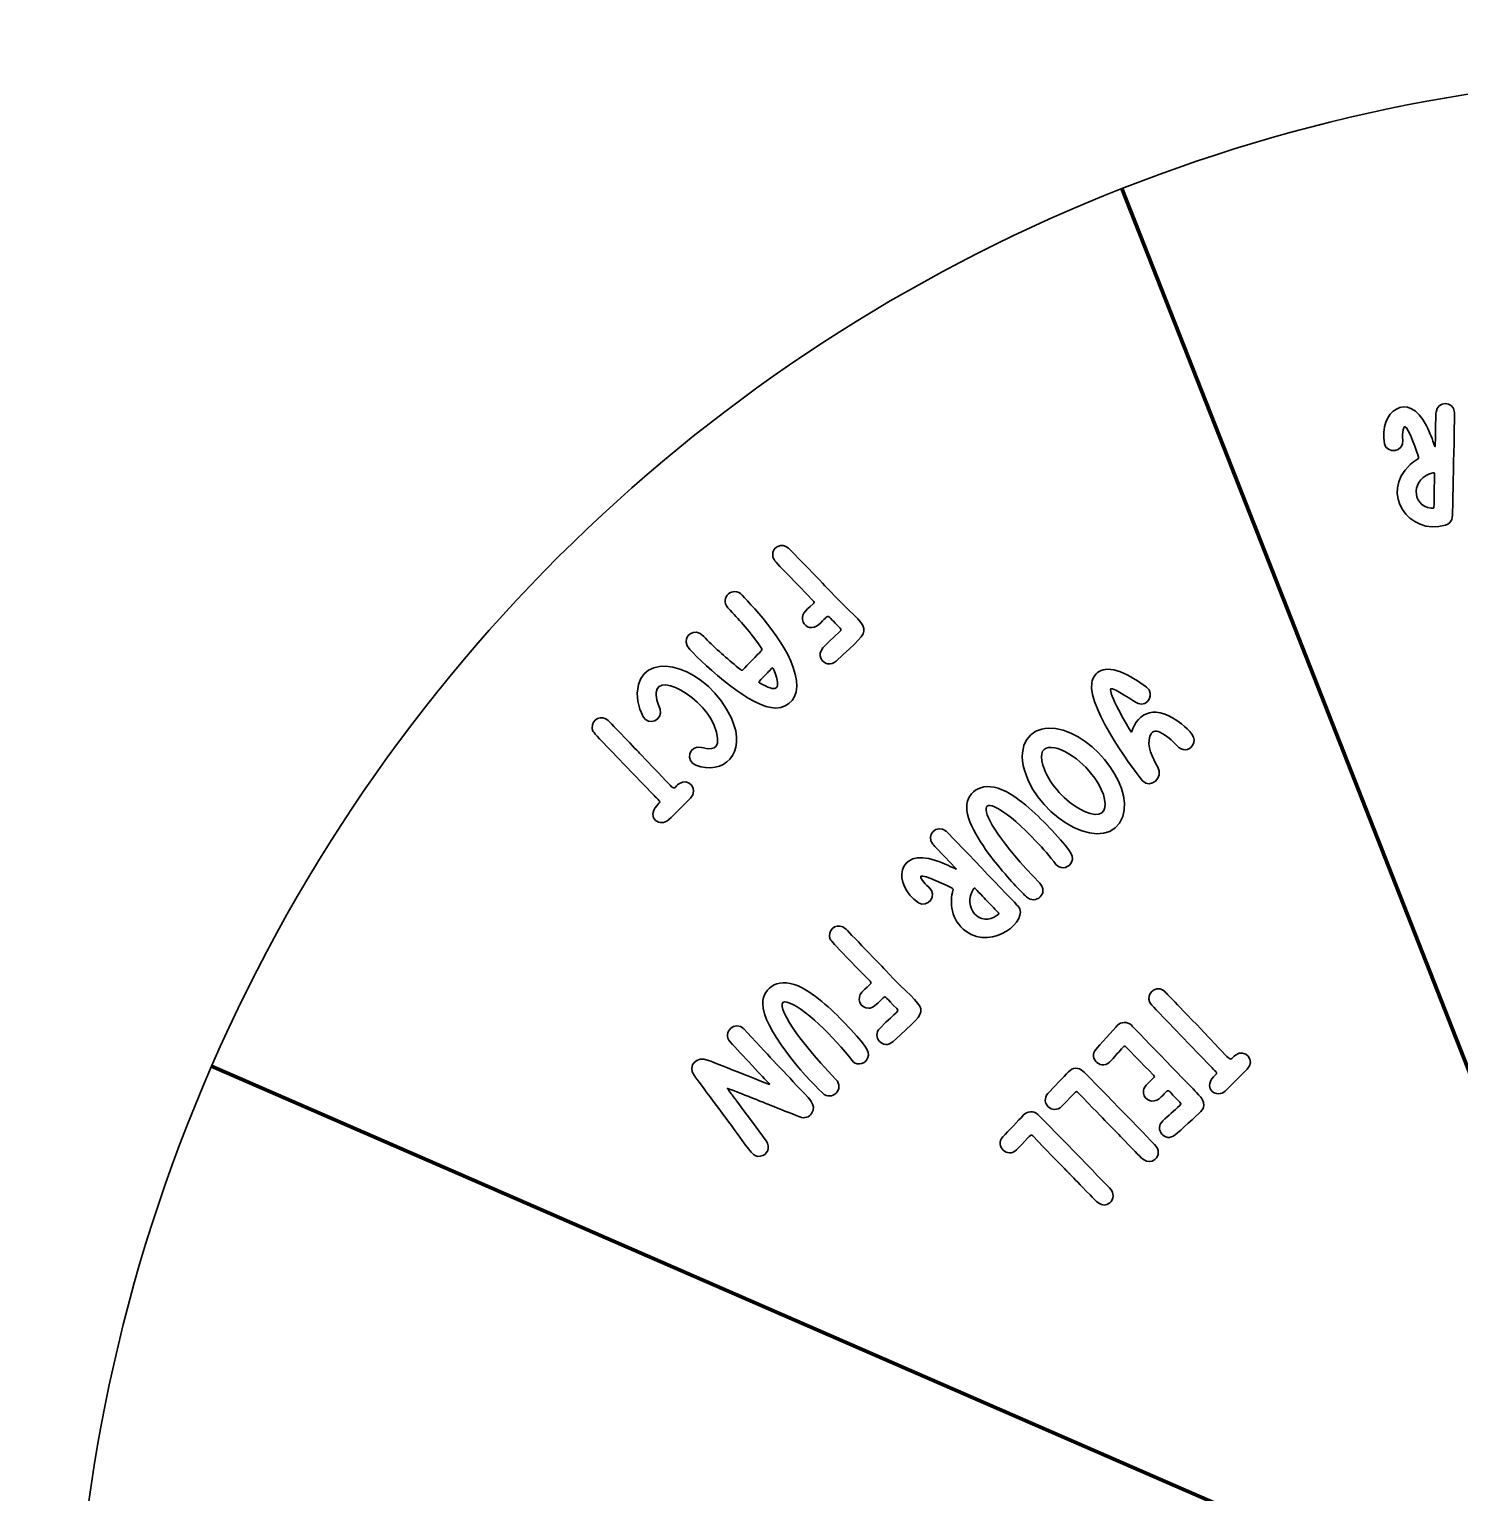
# Model space of a CAD drawing. Header units: inches. Extents: x -0.2 to 12.2, y -0.2 to 12.2.
# Drawn here: x -0.16 to 5.03, y 6.85 to 12.16 of the extents above; entities that cross this region are included whole.
import ezdxf

# ---------------------------------------------------------------- set-up
doc = ezdxf.new("R2010")
doc.units = ezdxf.units.IN
doc.header["$MEASUREMENT"] = 0
doc.layers.add('_U+0421_U+043B_U+043E_U+0439 1', color=7, linetype='Continuous')

msp = doc.modelspace()

# ---------------------------------------------------------------- linework, layer by layer
at = {"layer": '_U+0421_U+043B_U+043E_U+0439 1', "color": 98, "lineweight": 106, "true_color": 0x010202}
for points in [[(3.8052, 11.5841), (4.1735, 10.6471), (5.5504, 7.144)], [(0.4994, 8.3966), (1.4226, 7.9944), (4.8732, 6.491)]]:
    msp.add_lwpolyline(points, dxfattribs=at)
at = {"layer": '_U+0421_U+043B_U+043E_U+0439 1', "color": 22, "lineweight": 35, "true_color": 0xe52421}
msp.add_open_spline([(3.8052, 11.5841), (2.376, 11.0225), (1.1613, 9.9156), (0.4994, 8.3966), (-0.1624, 6.8776), (-0.1459, 5.2342), (0.4159, 3.8052), (0.9775, 2.376), (2.0844, 1.1613), (3.6034, 0.4994), (5.1224, -0.1624), (6.7658, -0.1459), (8.1948, 0.4158), (9.624, 0.9775), (10.8387, 2.0844), (11.5006, 3.6034), (12.1624, 5.1224), (12.1459, 6.7658), (11.5842, 8.1948), (11.0225, 9.624), (9.9156, 10.8387), (8.3966, 11.5006), (6.8776, 12.1624), (5.2342, 12.1459), (3.8052, 11.5841)], degree=3, knots=[0, 0, 0, 0, 1, 1, 1, 2, 2, 2, 3, 3, 3, 4, 4, 4, 5, 5, 5, 6, 6, 6, 7, 7, 7, 8, 8, 8, 8], dxfattribs=at)
at = {"layer": '_U+0421_U+043B_U+043E_U+0439 1', "color": 98, "lineweight": 35, "true_color": 0x010202}
for points, knots in [([(4.9456, 10.7712), (4.9444, 10.7573), (4.9447, 10.7572), (4.9424, 10.6474), (4.942, 10.6473), (4.9415, 10.6472), (4.9411, 10.6472), (4.9322, 10.6731), (4.9233, 10.697), (4.9108, 10.7222), (4.8451, 10.8548), (4.7357, 10.7737), (4.7585, 10.6573), (4.7659, 10.6193), (4.8298, 10.6256), (4.8245, 10.6705), (4.8231, 10.683), (4.8231, 10.6955), (4.8265, 10.7077), (4.8277, 10.7119), (4.8279, 10.7182), (4.8326, 10.7189), (4.8444, 10.7206), (4.8785, 10.6197), (4.882, 10.6084), (4.8832, 10.6045), (4.8819, 10.6024), (4.8785, 10.6006), (4.8686, 10.5953), (4.8594, 10.5888), (4.8513, 10.5812), (4.74, 10.4766), (4.846, 10.3231), (4.9794, 10.3608), (5.0064, 10.3685), (5.0052, 10.3931), (5.0057, 10.4122), (5.0057, 10.4124), (5.0131, 10.7703), (5.0131, 10.7703), (5.0093, 10.8136), (4.9492, 10.8132), (4.9456, 10.7712)], [0, 0, 0, 0, 1, 1, 1, 2, 2, 2, 3, 3, 3, 4, 4, 4, 5, 5, 5, 6, 6, 6, 7, 7, 7, 8, 8, 8, 9, 9, 9, 10, 10, 10, 11, 11, 11, 12, 12, 12, 13, 13, 13, 14, 14, 14, 14]), ([(4.94, 10.5464), (4.9398, 10.5304), (4.939, 10.4938), (4.9388, 10.487), (4.9388, 10.487), (4.9388, 10.487), (4.9388, 10.487), (4.9374, 10.4187), (4.9419, 10.4213), (4.928, 10.4231), (4.8527, 10.4323), (4.8557, 10.5345), (4.9355, 10.5517), (4.9409, 10.5529), (4.9401, 10.5493), (4.94, 10.5464)], [0, 0, 0, 0, 1, 1, 1, 2, 2, 2, 3, 3, 3, 4, 4, 4, 5, 5, 5, 5]), ([(2.5369, 10.2505), (2.5338, 10.2823), (2.5701, 10.2998), (2.5949, 10.2777), (2.5979, 10.2751), (2.738, 10.1293), (2.7408, 10.1263), (2.8958, 9.9604), (2.9158, 10.0058), (2.7676, 9.8677), (2.7492, 9.8505), (2.7217, 9.8559), (2.712, 9.8777), (2.6999, 9.9046), (2.7207, 9.9185), (2.7811, 9.9751), (2.7859, 9.9797), (2.7864, 9.9825), (2.7814, 9.9873), (2.7259, 10.0414), (2.7478, 10.0407), (2.7043, 10), (2.6832, 9.9804), (2.6554, 9.9898), (2.6477, 10.0093), (2.6375, 10.035), (2.6531, 10.0473), (2.684, 10.0755), (2.6886, 10.0797), (2.6884, 10.0824), (2.6842, 10.0867), (2.5363, 10.2393), (2.5383, 10.2346), (2.5369, 10.2505)], [0, 0, 0, 0, 1, 1, 1, 2, 2, 2, 3, 3, 3, 4, 4, 4, 5, 5, 5, 6, 6, 6, 7, 7, 7, 8, 8, 8, 9, 9, 9, 10, 10, 10, 11, 11, 11, 11]), ([(2.5482, 9.6972), (2.5974, 9.6986), (2.6316, 9.7356), (2.6233, 9.7977), (2.6072, 9.9192), (2.4665, 10.063), (2.4265, 10.1069), (2.3939, 10.1427), (2.3417, 10.098), (2.3742, 10.0614), (2.4168, 10.0134), (2.4405, 9.9946), (2.4952, 9.9163), (2.4988, 9.9111), (2.4984, 9.9075), (2.494, 9.9032), (2.483, 9.8924), (2.441, 9.8498), (2.4302, 9.8374), (2.4264, 9.8329), (2.4236, 9.8336), (2.4198, 9.8367), (2.3781, 9.8706), (2.3376, 9.9059), (2.2996, 9.944), (2.2919, 9.952), (2.2818, 9.9636), (2.2733, 9.9681), (2.2375, 9.9869), (2.204, 9.9439), (2.2358, 9.9101), (2.2931, 9.8488), (2.4602, 9.6945), (2.5482, 9.6972)], [0, 0, 0, 0, 1, 1, 1, 2, 2, 2, 3, 3, 3, 4, 4, 4, 5, 5, 5, 6, 6, 6, 7, 7, 7, 8, 8, 8, 9, 9, 9, 10, 10, 10, 11, 11, 11, 11]), ([(2.0671, 9.6654), (2.0484, 9.7022), (2.0391, 9.7409), (2.0498, 9.7822), (2.0837, 9.9115), (2.3027, 9.8443), (2.3869, 9.6602), (2.4467, 9.5293), (2.3559, 9.4523), (2.2581, 9.4893), (2.2188, 9.5041), (2.2321, 9.5636), (2.2788, 9.5541), (2.2941, 9.551), (2.341, 9.5353), (2.337, 9.586), (2.327, 9.7143), (2.1183, 9.8387), (2.1139, 9.7533), (2.1126, 9.7273), (2.1237, 9.7069), (2.1281, 9.693), (2.1409, 9.6526), (2.0846, 9.6307), (2.0671, 9.6654)], [0, 0, 0, 0, 1, 1, 1, 2, 2, 2, 3, 3, 3, 4, 4, 4, 5, 5, 5, 6, 6, 6, 7, 7, 7, 8, 8, 8, 8]), ([(2.4893, 9.7951), (2.5015, 9.8093), (2.516, 9.8215), (2.5261, 9.834), (2.5381, 9.8456), (2.5368, 9.8459), (2.5418, 9.8329), (2.5703, 9.7604), (2.5505, 9.7523), (2.4893, 9.7888), (2.4856, 9.791), (2.4873, 9.7928), (2.4893, 9.7951)], [0, 0, 0, 0, 1, 1, 1, 2, 2, 2, 3, 3, 3, 4, 4, 4, 4]), ([(3.6958, 9.7888), (3.7023, 9.8274), (3.7393, 9.8577), (3.8134, 9.8225), (3.8422, 9.8089), (3.8689, 9.792), (3.8942, 9.7728), (3.9265, 9.7482), (3.8989, 9.7013), (3.8637, 9.7132), (3.8537, 9.7166), (3.7731, 9.7743), (3.7651, 9.7669), (3.7536, 9.7563), (3.8244, 9.6291), (3.8396, 9.6099), (3.863, 9.6838), (3.9301, 9.7128), (4.0214, 9.6392), (4.0497, 9.6165), (4.081, 9.5889), (4.0606, 9.5594), (4.0496, 9.5434), (4.0229, 9.539), (4.0051, 9.5601), (3.9877, 9.5808), (3.9668, 9.5974), (3.9425, 9.6093), (3.9245, 9.6181), (3.9138, 9.6133), (3.9067, 9.5945), (3.894, 9.5612), (3.9163, 9.515), (3.9341, 9.4844), (3.9583, 9.4428), (3.9095, 9.4029), (3.8801, 9.4327), (3.8664, 9.4465), (3.6798, 9.6923), (3.6958, 9.7888)], [0, 0, 0, 0, 1, 1, 1, 2, 2, 2, 3, 3, 3, 4, 4, 4, 5, 5, 5, 6, 6, 6, 7, 7, 7, 8, 8, 8, 9, 9, 9, 10, 10, 10, 11, 11, 11, 12, 12, 12, 13, 13, 13, 13]), ([(2.2385, 9.3698), (2.2344, 9.3657), (2.1581, 9.2893), (2.1531, 9.2862), (2.1213, 9.2668), (2.0731, 9.3037), (2.1241, 9.351), (2.1283, 9.3549), (2.1277, 9.3577), (2.124, 9.3613), (2.1179, 9.3672), (2.1122, 9.3735), (2.1063, 9.3796), (1.8767, 9.6182), (1.8831, 9.6073), (1.8816, 9.6241), (1.8788, 9.6567), (1.9172, 9.6741), (1.9395, 9.6516), (1.9479, 9.6432), (2.0479, 9.5392), (2.0562, 9.5306), (2.0562, 9.5306), (2.0562, 9.5306), (2.0562, 9.5306), (2.2022, 9.3789), (2.1673, 9.4009), (2.1959, 9.4216), (2.2311, 9.4471), (2.2697, 9.4011), (2.2385, 9.3698)], [0, 0, 0, 0, 1, 1, 1, 2, 2, 2, 3, 3, 3, 4, 4, 4, 5, 5, 5, 6, 6, 6, 7, 7, 7, 8, 8, 8, 9, 9, 9, 10, 10, 10, 10]), ([(3.8079, 9.3036), (3.8498, 9.4231), (3.6809, 9.628), (3.537, 9.624), (3.4734, 9.6223), (3.4235, 9.5651), (3.4507, 9.4718), (3.505, 9.2854), (3.757, 9.1584), (3.8079, 9.3036)], [0, 0, 0, 0, 1, 1, 1, 2, 2, 2, 3, 3, 3, 3]), ([(3.6533, 9.5011), (3.7667, 9.4021), (3.7853, 9.2511), (3.6449, 9.3344), (3.5907, 9.3665), (3.5369, 9.4279), (3.5182, 9.4894), (3.4894, 9.5844), (3.5824, 9.563), (3.6533, 9.5011)], [0, 0, 0, 0, 1, 1, 1, 2, 2, 2, 3, 3, 3, 3]), ([(3.2413, 9.337), (3.242, 9.3967), (3.3036, 9.4368), (3.3844, 9.3934), (3.4492, 9.3586), (3.5114, 9.2954), (3.561, 9.242), (3.6246, 9.1736), (3.6352, 9.155), (3.6182, 9.1309), (3.606, 9.1138), (3.5783, 9.1122), (3.5656, 9.129), (3.5434, 9.1583), (3.5193, 9.1861), (3.494, 9.2126), (3.273, 9.4442), (3.2244, 9.3523), (3.5069, 9.0608), (3.54, 9.0266), (3.493, 8.9791), (3.4581, 9.0117), (3.4441, 9.0247), (3.4026, 9.067), (3.3541, 9.126), (3.3142, 9.1743), (3.2405, 9.2743), (3.2413, 9.337)], [0, 0, 0, 0, 1, 1, 1, 2, 2, 2, 3, 3, 3, 4, 4, 4, 5, 5, 5, 6, 6, 6, 7, 7, 7, 8, 8, 8, 9, 9, 9, 9]), ([(3.4282, 8.9771), (3.42, 8.9867), (3.1672, 9.2493), (3.1664, 9.25), (3.1332, 9.278), (3.091, 9.2351), (3.1182, 9.2029), (3.128, 9.1912), (3.1338, 9.1857), (3.2035, 9.1132), (3.2033, 9.1129), (3.203, 9.1125), (3.2027, 9.1122), (3.1888, 9.1188), (3.1611, 9.1326), (3.1283, 9.1437), (2.9877, 9.1909), (2.9684, 9.0558), (3.0666, 8.99), (3.0987, 8.9685), (3.1394, 9.0181), (3.1039, 9.0461), (3.094, 9.0539), (3.0852, 9.0627), (3.079, 9.0738), (3.0768, 9.0776), (3.0725, 9.0821), (3.0753, 9.0859), (3.0823, 9.0953), (3.178, 9.0483), (3.1884, 9.0428), (3.1921, 9.041), (3.1926, 9.0386), (3.1915, 9.0349), (3.1789, 8.9936), (3.1833, 8.9267), (3.2383, 8.8866), (3.3373, 8.8145), (3.4702, 8.9282), (3.4282, 8.9771)], [0, 0, 0, 0, 1, 1, 1, 2, 2, 2, 3, 3, 3, 4, 4, 4, 5, 5, 5, 6, 6, 6, 7, 7, 7, 8, 8, 8, 9, 9, 9, 10, 10, 10, 11, 11, 11, 12, 12, 12, 13, 13, 13, 13]), ([(3.3522, 8.9445), (3.2923, 8.8977), (3.2223, 8.9723), (3.2664, 9.0407), (3.2693, 9.0453), (3.2714, 9.0422), (3.2734, 9.0402), (3.2866, 9.0265), (3.3145, 8.9974), (3.3145, 8.9974), (3.3145, 8.9973), (3.3145, 8.9973), (3.3145, 8.9973), (3.3275, 8.9838), (3.3405, 8.9704), (3.3534, 8.9569), (3.3597, 8.9504), (3.3597, 8.9504), (3.3522, 8.9445)], [0, 0, 0, 0, 1, 1, 1, 2, 2, 2, 3, 3, 3, 4, 4, 4, 5, 5, 5, 6, 6, 6, 6]), ([(2.974, 8.4857), (2.9393, 8.4534), (2.8936, 8.5027), (2.9266, 8.5348), (2.9916, 8.5981), (2.9971, 8.5962), (2.9878, 8.6053), (2.9486, 8.6435), (2.9467, 8.6535), (2.9382, 8.6449), (2.9097, 8.6161), (2.9015, 8.6072), (2.8856, 8.6072), (2.854, 8.6072), (2.8402, 8.6432), (2.8608, 8.6649), (2.8916, 8.6974), (2.8988, 8.6962), (2.8905, 8.7048), (2.7425, 8.8574), (2.7447, 8.8526), (2.7432, 8.8685), (2.7402, 8.9003), (2.7764, 8.9178), (2.8012, 8.8957), (2.8042, 8.8931), (2.9443, 8.7473), (2.9472, 8.7443), (3.1031, 8.5773), (3.1219, 8.6235), (2.974, 8.4857)], [0, 0, 0, 0, 1, 1, 1, 2, 2, 2, 3, 3, 3, 4, 4, 4, 5, 5, 5, 6, 6, 6, 7, 7, 7, 8, 8, 8, 9, 9, 9, 10, 10, 10, 10]), ([(2.8776, 8.4184), (2.8655, 8.4012), (2.8377, 8.3996), (2.8251, 8.4164), (2.7631, 8.4983), (2.6458, 8.6162), (2.5883, 8.6291), (2.5329, 8.6416), (2.6115, 8.5081), (2.7664, 8.3482), (2.7995, 8.314), (2.7524, 8.2665), (2.7175, 8.2991), (2.6522, 8.3603), (2.4996, 8.5341), (2.5007, 8.6244), (2.5015, 8.6841), (2.563, 8.7242), (2.6439, 8.6808), (2.7087, 8.6459), (2.7708, 8.5828), (2.8205, 8.5294), (2.8832, 8.4619), (2.895, 8.4428), (2.8776, 8.4184)], [0, 0, 0, 0, 1, 1, 1, 2, 2, 2, 3, 3, 3, 4, 4, 4, 5, 5, 5, 6, 6, 6, 7, 7, 7, 8, 8, 8, 8]), ([(4.26, 8.3851), (4.2559, 8.381), (4.1795, 8.3046), (4.1746, 8.3016), (4.1428, 8.2822), (4.0944, 8.3189), (4.1456, 8.3664), (4.1498, 8.3702), (4.1492, 8.373), (4.1455, 8.3766), (4.1394, 8.3825), (4.1336, 8.3888), (4.1277, 8.3949), (3.897, 8.6347), (3.9045, 8.6227), (3.9031, 8.6394), (3.9002, 8.672), (3.9387, 8.6895), (3.961, 8.667), (3.9756, 8.6522), (3.9723, 8.6554), (4.0776, 8.546), (4.0776, 8.5459), (4.0776, 8.5459), (4.0776, 8.5459), (4.2236, 8.3942), (4.1887, 8.4163), (4.2173, 8.4369), (4.2526, 8.4625), (4.2912, 8.4164), (4.26, 8.3851)], [0, 0, 0, 0, 1, 1, 1, 2, 2, 2, 3, 3, 3, 4, 4, 4, 5, 5, 5, 6, 6, 6, 7, 7, 7, 8, 8, 8, 9, 9, 9, 10, 10, 10, 10]), ([(2.6784, 8.2247), (2.6693, 8.2107), (2.6522, 8.2055), (2.6356, 8.2121), (2.5996, 8.2263), (2.5636, 8.2407), (2.5276, 8.255), (2.5232, 8.2567), (2.3769, 8.3153), (2.3721, 8.3158), (2.3961, 8.2823), (2.3576, 8.3351), (2.513, 8.1256), (2.5301, 8.1025), (2.5189, 8.0726), (2.4917, 8.0691), (2.466, 8.0657), (2.463, 8.0778), (2.3947, 8.17), (2.3565, 8.2215), (2.2527, 8.3613), (2.2527, 8.3613), (2.2237, 8.4011), (2.2641, 8.4329), (2.3007, 8.4186), (2.3083, 8.4156), (2.5176, 8.3323), (2.5249, 8.3301), (2.5253, 8.3333), (2.523, 8.3343), (2.5216, 8.3357), (2.5086, 8.3496), (2.422, 8.4413), (2.3829, 8.4842), (2.3506, 8.5196), (2.4021, 8.5632), (2.4317, 8.5319), (2.4638, 8.4979), (2.5281, 8.4284), (2.5281, 8.4284), (2.5599, 8.3945), (2.5921, 8.3609), (2.6235, 8.3267), (2.6663, 8.2798), (2.6995, 8.2572), (2.6784, 8.2247)], [0, 0, 0, 0, 1, 1, 1, 2, 2, 2, 3, 3, 3, 4, 4, 4, 5, 5, 5, 6, 6, 6, 7, 7, 7, 8, 8, 8, 9, 9, 9, 10, 10, 10, 11, 11, 11, 12, 12, 12, 13, 13, 13, 14, 14, 14, 15, 15, 15, 15]), ([(4.0917, 8.2316), (4.0752, 8.2155), (4.0166, 8.1621), (3.9983, 8.1469), (3.9617, 8.1165), (3.9199, 8.1683), (3.9536, 8.1981), (3.9741, 8.2163), (3.9944, 8.2348), (4.0147, 8.2532), (4.021, 8.2589), (4.0208, 8.2591), (4.0149, 8.2651), (3.9571, 8.3236), (3.9847, 8.3144), (3.9397, 8.2781), (3.9178, 8.2604), (3.888, 8.2708), (3.8834, 8.2979), (3.8808, 8.3136), (3.8869, 8.3235), (3.92, 8.3538), (3.9236, 8.3571), (3.9237, 8.3596), (3.9201, 8.3631), (3.9201, 8.3631), (3.8207, 8.4654), (3.8207, 8.4655), (3.8163, 8.47), (3.8135, 8.4705), (3.8091, 8.4655), (3.7954, 8.4496), (3.7811, 8.4342), (3.7675, 8.4182), (3.7306, 8.3747), (3.6813, 8.4243), (3.7112, 8.4583), (3.7175, 8.4654), (3.7787, 8.5342), (3.788, 8.5435), (3.8028, 8.5583), (3.8243, 8.5594), (3.8392, 8.5448), (3.8405, 8.5435), (4.0426, 8.3355), (4.0702, 8.3065), (4.0842, 8.2918), (4.1211, 8.2601), (4.0917, 8.2316)], [0, 0, 0, 0, 1, 1, 1, 2, 2, 2, 3, 3, 3, 4, 4, 4, 5, 5, 5, 6, 6, 6, 7, 7, 7, 8, 8, 8, 9, 9, 9, 10, 10, 10, 11, 11, 11, 12, 12, 12, 13, 13, 13, 14, 14, 14, 15, 15, 15, 16, 16, 16, 16]), ([(3.9248, 8.0579), (3.8966, 8.034), (3.8718, 8.067), (3.8532, 8.0863), (3.693, 8.2523), (3.8714, 8.0669), (3.6451, 8.3007), (3.637, 8.309), (3.6395, 8.3037), (3.5867, 8.2507), (3.5535, 8.2174), (3.506, 8.2637), (3.5365, 8.2972), (3.5559, 8.3184), (3.5947, 8.3578), (3.6109, 8.3757), (3.6253, 8.3917), (3.6478, 8.3932), (3.6636, 8.3785), (3.6775, 8.3654), (3.9104, 8.1256), (3.9237, 8.112), (3.9427, 8.0927), (3.9402, 8.071), (3.9248, 8.0579)], [0, 0, 0, 0, 1, 1, 1, 2, 2, 2, 3, 3, 3, 4, 4, 4, 5, 5, 5, 6, 6, 6, 7, 7, 7, 8, 8, 8, 8]), ([(3.7608, 7.9002), (3.7326, 7.8761), (3.7075, 7.9096), (3.6893, 7.9286), (3.5325, 8.0909), (3.703, 7.9137), (3.4811, 8.1429), (3.473, 8.1513), (3.4756, 8.146), (3.4227, 8.093), (3.3895, 8.0597), (3.3421, 8.106), (3.3726, 8.1395), (3.3919, 8.1606), (3.4308, 8.2001), (3.447, 8.218), (3.4614, 8.234), (3.4839, 8.2355), (3.4996, 8.2208), (3.5136, 8.2077), (3.7465, 7.9679), (3.7598, 7.9542), (3.7791, 7.9346), (3.7759, 7.913), (3.7608, 7.9002)], [0, 0, 0, 0, 1, 1, 1, 2, 2, 2, 3, 3, 3, 4, 4, 4, 5, 5, 5, 6, 6, 6, 7, 7, 7, 8, 8, 8, 8])]:
    msp.add_open_spline(points, degree=3, knots=knots, dxfattribs=at)

doc.saveas('drawing.dxf')
